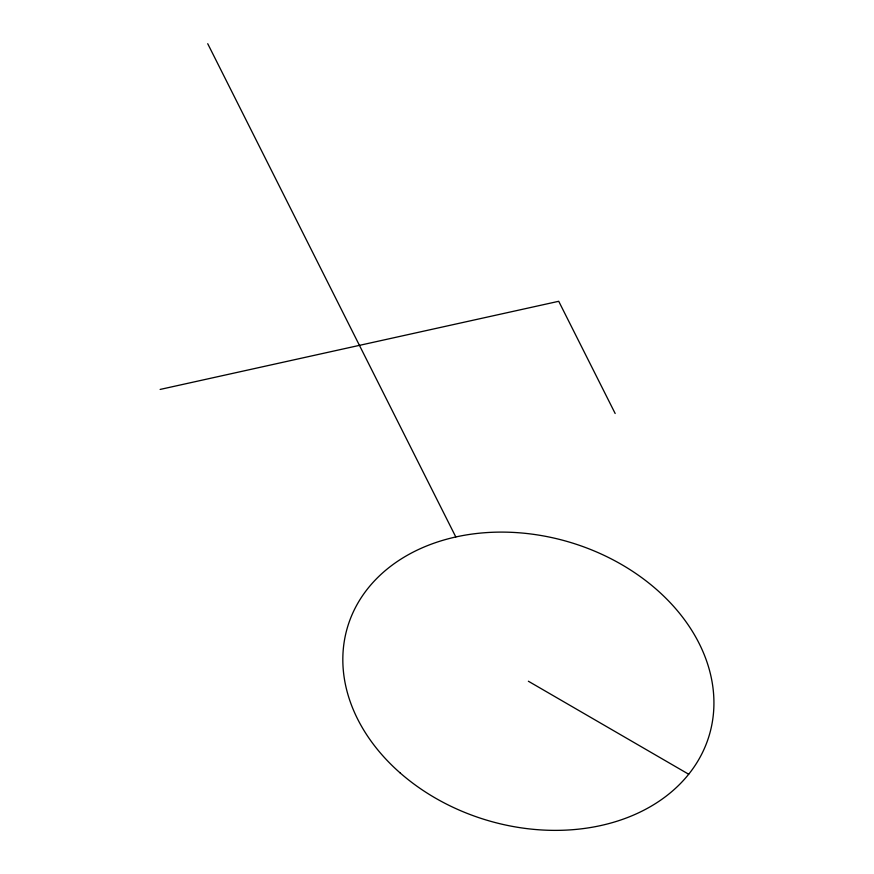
<?xml version="1.0" encoding="UTF-8"?>
<svg xmlns="http://www.w3.org/2000/svg" width="874" height="874" viewBox="0 0 874 874"><rect width="100%" height="100%" fill="white"/><g stroke="black" fill="none" stroke-linecap="round" stroke-linejoin="round"><path stroke-width="1.31" d="M160.139 389.433L558.726 301.29L615.165 413.5M528.366 681.228L688.69 774.233M207.717 43.7L455.802 536.964M399.942 772.747A188.773 145.04 16.7 0 0 708.574 737.459A188.773 145.04 16.7 0 0 476.592 533.501A188.773 145.04 16.7 0 0 399.942 772.747"/></g></svg>
